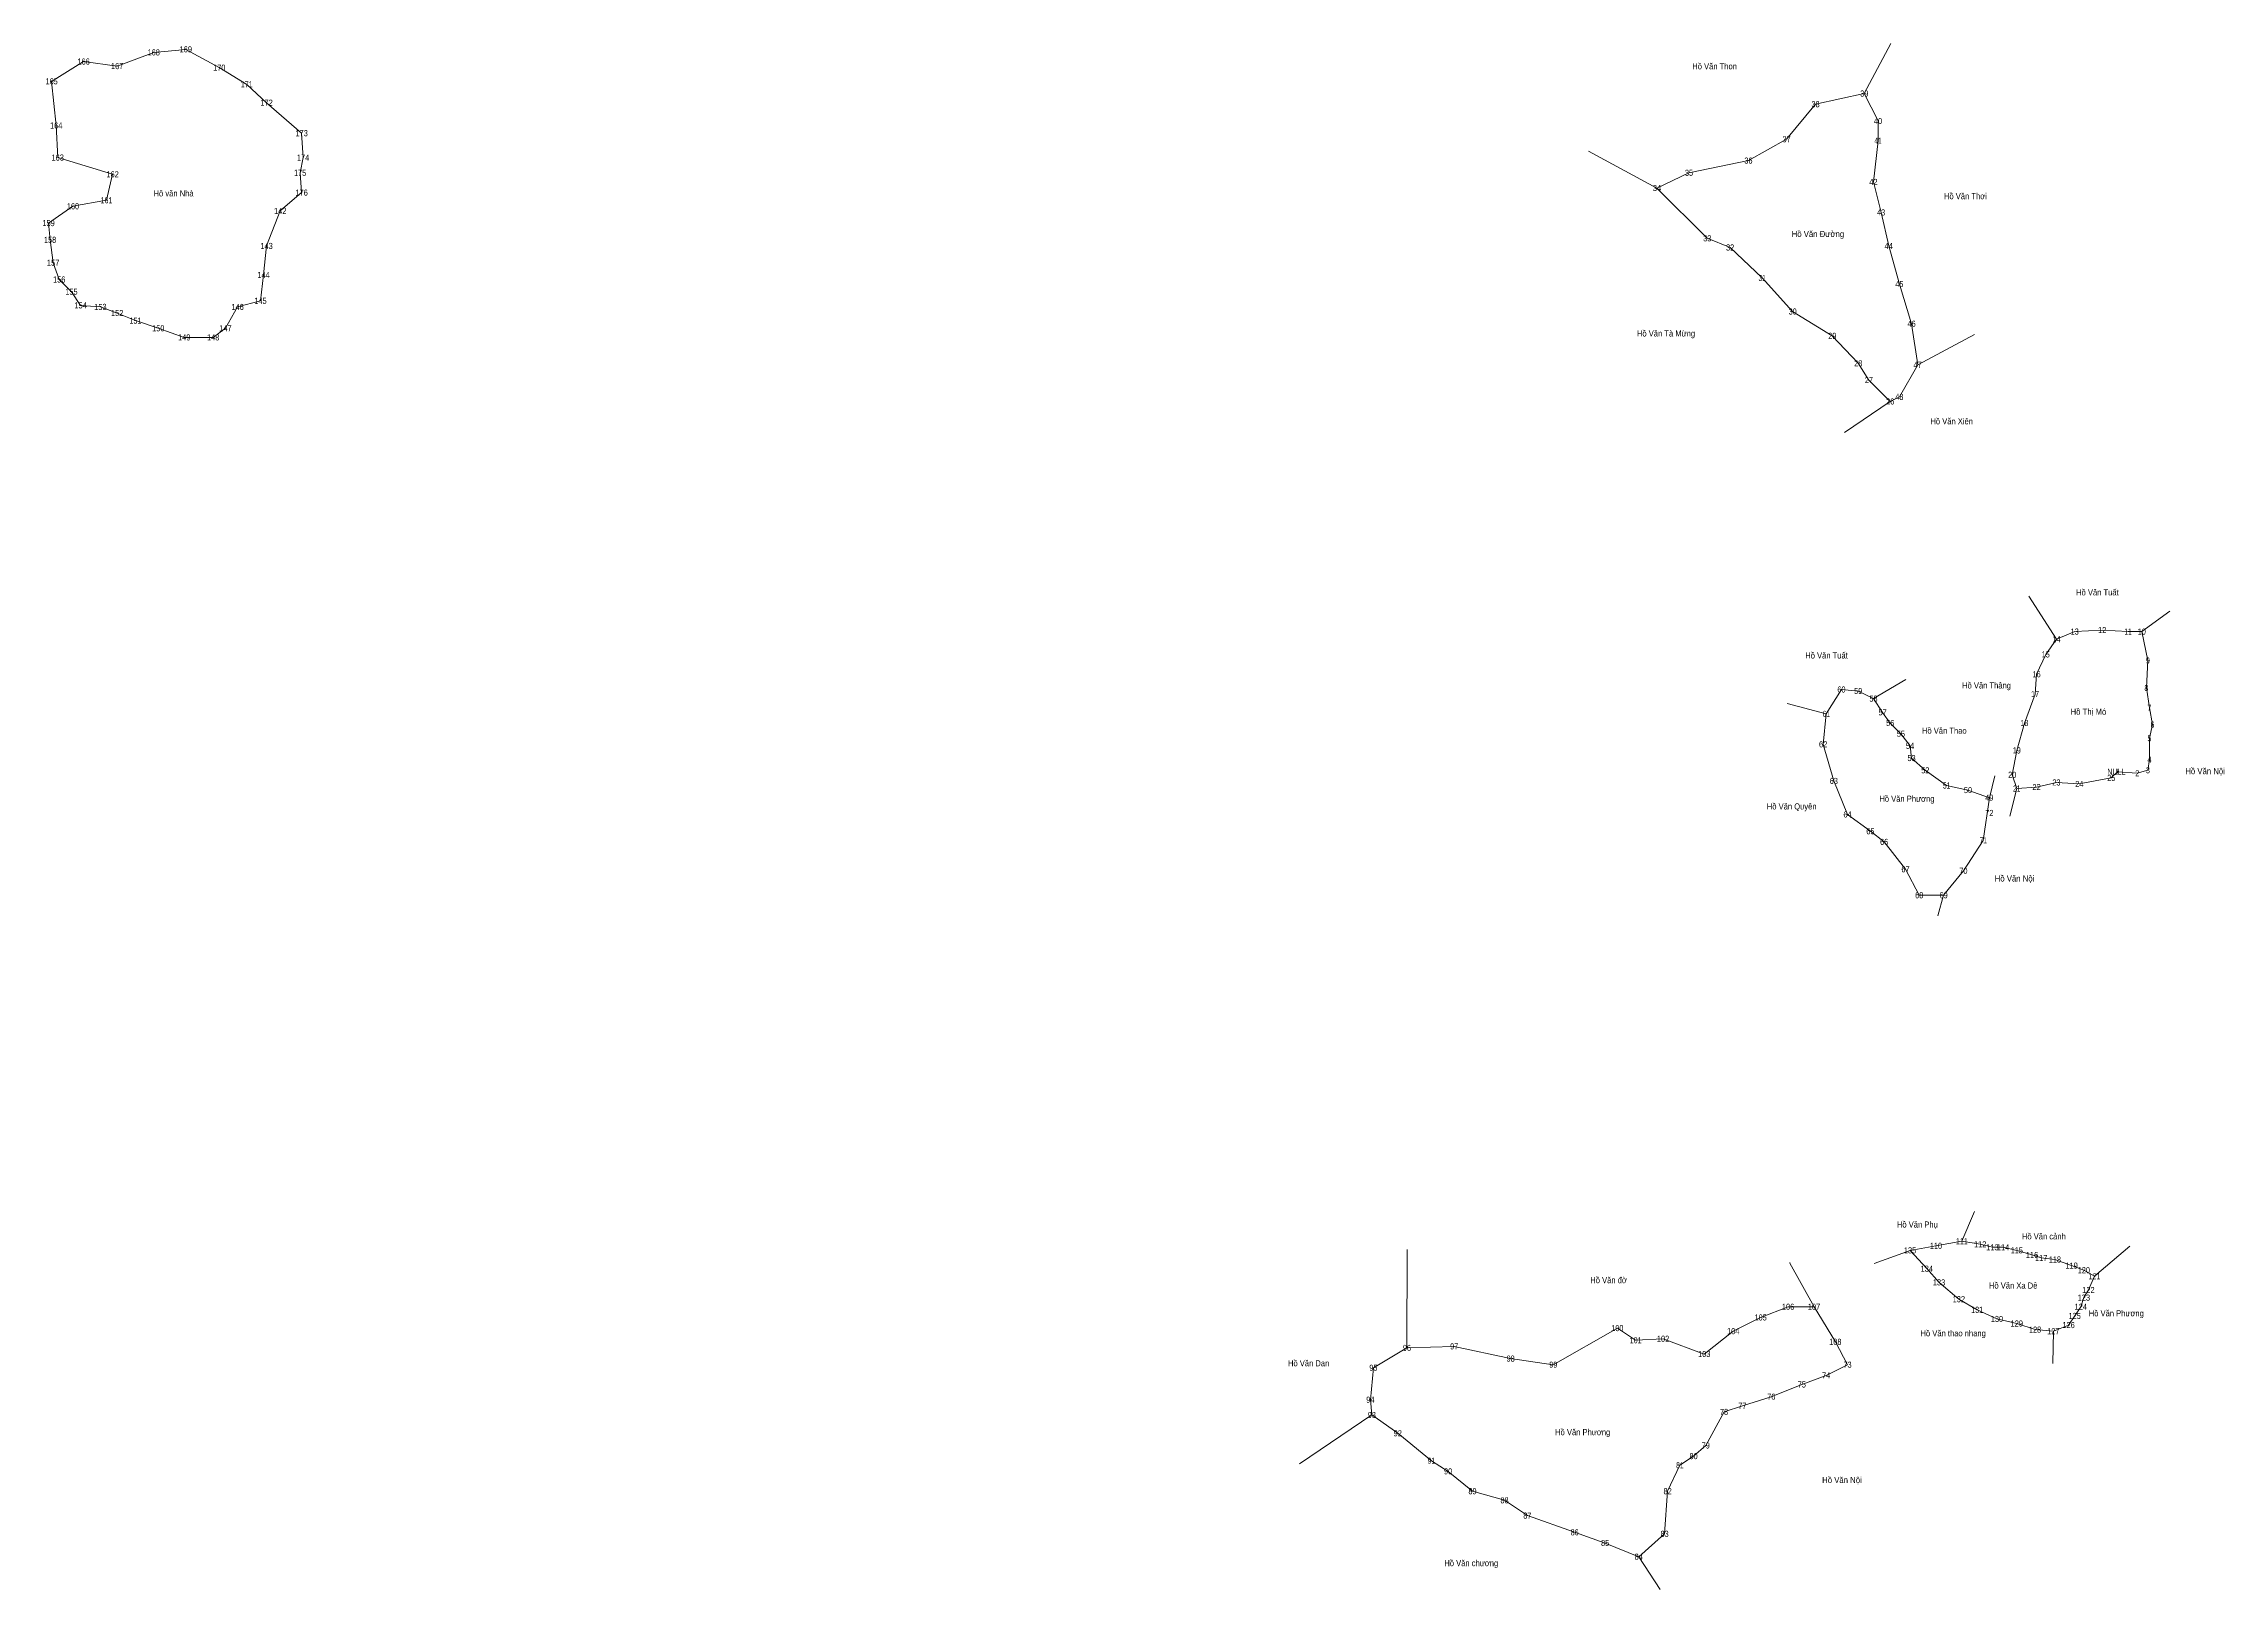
# Model space of a CAD drawing. Header units: metres. Extents: x 532224 to 533654, y 1854500 to 1855514.
import ezdxf
from ezdxf.enums import TextEntityAlignment as Align

# ---------------------------------------------------------------- set-up
doc = ezdxf.new("R2010")
doc.units = ezdxf.units.M
doc.header["$LTSCALE"] = 1.6
doc.layers.add('10', color=7, linetype='Continuous', lineweight=13)
doc.layers.add('12', color=7, linetype='Continuous')

msp = doc.modelspace()

# ---------------------------------------------------------------- hatches: boundary and pattern name
at = {"layer": '10'}
msp.add_hatch(color=256, dxfattribs=at).paths.add_polyline_path([(533584, 1855035.925, 1), (533584, 1855036.075, 1)])

# ---------------------------------------------------------------- linework, layer by layer
for p, q in [((533418, 1855481), (533435.36, 1855513.76)), ((533282, 1855419), (533237.11, 1855443.21)), ((533453, 1855303), (533490.27, 1855322.81)), ((533435, 1855279), (533405.07, 1855258.63)), ((533544, 1855123), (533525.8, 1855151.22)), ((533600, 1855128), (533618.41, 1855141.39)), ((533424, 1855084), (533445.28, 1855096.63)), ((533393, 1855074), (533367.34, 1855080.76)), ((533500, 1855019), (533503.64, 1855033.31)), ((533518, 1855025), (533513.5, 1855006.84)), ((533583.69, 1855036), (533583.38, 1855036)), ((533584, 1855036.31), (533584, 1855036.62)), ((533584, 1855035.37), (533584, 1855035.69)), ((533584.62, 1855036), (533584.31, 1855036)), ((533470, 1854955), (533466.23, 1854941.51)), ((533482, 1854728), (533490.36, 1854747.58)), ((533569, 1854705), (533592.19, 1854724.8)), ((533118, 1854658), (533118.11, 1854722.66)), ((533448, 1854722), (533424.55, 1854713.41)), ((533542, 1854669), (533541.62, 1854647.84)), ((533095, 1854614), (533047.45, 1854581.85)), ((533270, 1854521), (533284.2, 1854499.56))]:
    msp.add_line(p, q, dxfattribs=at)
for points in [[(532393, 1855416), (532392, 1855429), (532394, 1855439), (532393, 1855455), (532370, 1855475), (532357, 1855487), (532339, 1855498), (532317, 1855510), (532296, 1855508), (532272, 1855499), (532250, 1855502), (532229, 1855489), (532232, 1855460), (532233, 1855439), (532269, 1855428), (532265, 1855411), (532243, 1855407), (532227, 1855396), (532228, 1855385), (532230, 1855370), (532234, 1855359), (532242, 1855351), (532248, 1855342), (532261, 1855341), (532272, 1855337), (532284, 1855332), (532299, 1855327), (532316, 1855321), (532335, 1855321), (532343, 1855327), (532351, 1855341), (532366, 1855345), (532368, 1855362), (532370, 1855381), (532379, 1855404)], [(533435, 1855279), (533441, 1855282), (533453, 1855303), (533449, 1855330), (533441, 1855356), (533434, 1855381), (533429, 1855403), (533424, 1855423), (533427, 1855450), (533427, 1855463), (533418, 1855481), (533386, 1855474), (533367, 1855451), (533342, 1855437), (533303, 1855429), (533282, 1855419), (533315, 1855386), (533330, 1855380), (533351, 1855360), (533371, 1855338), (533397, 1855322), (533414, 1855304), (533421, 1855293)], [(533584, 1855036), (533597, 1855035), (533604, 1855037), (533605, 1855044), (533605, 1855058), (533607, 1855067), (533605, 1855078), (533603, 1855091), (533604, 1855109), (533600, 1855128), (533591, 1855128), (533574, 1855129), (533556, 1855128), (533544, 1855123), (533537, 1855113), (533531, 1855100), (533530, 1855087), (533523, 1855068), (533518, 1855050), (533515, 1855034), (533518, 1855025), (533531, 1855026), (533544, 1855029), (533559, 1855028), (533580, 1855032)], [(533500, 1855019), (533486, 1855024), (533472, 1855027), (533458, 1855037), (533449, 1855045), (533448, 1855053), (533442, 1855061), (533435, 1855068), (533430, 1855075), (533424, 1855084), (533414, 1855089), (533403, 1855090), (533393, 1855074), (533391, 1855054), (533398, 1855030), (533407, 1855008), (533422, 1854997), (533431, 1854990), (533445, 1854972), (533454, 1854955), (533470, 1854955), (533483, 1854971), (533496, 1854991)], [(533465, 1854725), (533482, 1854728), (533494, 1854726), (533502, 1854724), (533509, 1854724), (533518, 1854722), (533528, 1854719), (533534, 1854717), (533543, 1854716), (533554, 1854712), (533562, 1854709), (533569, 1854705), (533565, 1854696), (533562, 1854691), (533560, 1854685), (533556, 1854679), (533552, 1854673), (533542, 1854669), (533530, 1854670), (533518, 1854674), (533505, 1854677), (533492, 1854683), (533480, 1854690), (533467, 1854701), (533459, 1854710), (533448, 1854722)], [(533407, 1854647), (533393, 1854640), (533377, 1854634), (533357, 1854626), (533338, 1854620), (533326, 1854616), (533314, 1854594), (533306, 1854587), (533297, 1854581), (533289, 1854564), (533287, 1854536), (533270, 1854521), (533248, 1854530), (533228, 1854537), (533197, 1854548), (533182, 1854558), (533161, 1854564), (533145, 1854577), (533134, 1854584), (533112, 1854602), (533095, 1854614), (533094, 1854624), (533096, 1854645), (533118, 1854658), (533149, 1854659), (533186, 1854651), (533214, 1854647), (533256, 1854671), (533268, 1854663), (533286, 1854664), (533313, 1854654), (533332, 1854669), (533350, 1854678), (533368, 1854685), (533385, 1854685), (533399, 1854662)]]:
    msp.add_lwpolyline(points, close=True, dxfattribs=at)
msp.add_lwpolyline([(533385, 1854685), (533369.23, 1854713.69), (533369.23, 1854714.04)], dxfattribs=at)
for radius in [0.312, 0.075]:
    msp.add_circle((533584, 1855036), radius, dxfattribs=at)

# ---------------------------------------------------------------- texts
for s, width, p in [('Hồ Văn Thon', 0.9, (533319.79, 1855496.89)), ('Hô văn Nhà', 0.9, (532309.005, 1855413.5)), ('Hồ Văn Thơi', 0.9, (533484.31, 1855411.66)), ('Hồ Văn Đường', 0.95, (533387.575, 1855386.87)), ('Hồ Văn Tà Mừng', 0.9, (533287.93, 1855321.6)), ('Hồ Văn Xiên', 0.9, (533475.305, 1855263.97)), ('Hồ Văn Tuất', 0.9, (533570.89, 1855151.73)), ('Hồ Văn Tuất', 0.9, (533393.22, 1855110.33)), ('Hồ Văn Thâng', 0.9, (533498.165, 1855090.66)), ('Hồ Thị Mó', 0.95, (533565, 1855073.41)), ('Hồ Văn Thao', 0.9, (533470.455, 1855060.98)), ('Hồ Văn Nội', 0.95, (533641.525, 1855034.43)), ('Hồ Văn Quyên', 0.9, (533370.36, 1855011.28)), ('Hồ Văn Phương', 0.9, (533445.955, 1855016.3)), ('Hồ Văn Nội', 0.95, (533516.535, 1854964)), ('Hồ Văn Phụ', 0.9, (533452.785, 1854736.95)), ('Hồ Văn cảnh', 0.9, (533535.755, 1854729.19)), ('Hồ Văn đờ', 0.9, (533250.25, 1854700.47)), ('Hồ Văn Xa Dê', 0.9, (533515.645, 1854696.92)), ('Hồ Văn Phương', 0.9, (533583.285, 1854678.72)), ('Hồ Văn thao nhang', 0.9, (533476.265, 1854665.61)), ('Hồ Văn Dan', 0.9, (533053.51, 1854645.94)), ('Hồ Văn Phương', 0.9, (533233.275, 1854600.73)), ('Hồ Văn Nội', 0.95, (533403.345, 1854569.33)), ('Hồ Văn chương', 0.9, (533160.195, 1854514.8))]:
    msp.add_text(s, height=4, dxfattribs=dict(at, width=width)).set_placement(p, align=Align.CENTER)
at = {"layer": '12'}
for s, width, p in [('169', 0.8, (532317, 1855508)), ('166', 0.8, (532250, 1855500)), ('167', 0.8, (532272, 1855497)), ('168', 0.75, (532296.005, 1855506)), ('170', 0.75, (532339.005, 1855496)), ('165', 0.75, (532229.005, 1855487)), ('171', 0.7, (532357, 1855485)), ('39', 0.75, (533417.995, 1855479)), ('172', 0.8, (532370, 1855473)), ('38', 0.75, (533386, 1855472)), ('164', 0.8, (532232, 1855458)), ('173', 0.8, (532393, 1855453)), ('40', 0.75, (533427, 1855461)), ('163', 0.8, (532233, 1855437)), ('174', 0.8, (532394, 1855437)), ('37', 0.75, (533366.995, 1855449)), ('41', 0.65, (533427.005, 1855448)), ('162', 0.8, (532269, 1855426)), ('175', 0.75, (532392.005, 1855427)), ('35', 0.75, (533303, 1855427)), ('36', 0.75, (533341.995, 1855435)), ('161', 0.7, (532265, 1855409)), ('176', 0.8, (532393, 1855414)), ('34', 0.8, (533281.995, 1855417)), ('42', 0.8, (533423.995, 1855421)), ('159', 0.8, (532227, 1855394)), ('160', 0.75, (532243.005, 1855405)), ('142', 0.8, (532379, 1855402)), ('43', 0.75, (533428.995, 1855401)), ('158', 0.75, (532228.005, 1855383)), ('143', 0.8, (532370, 1855379)), ('33', 0.75, (533314.995, 1855384)), ('44', 0.8, (533433.995, 1855379)), ('157', 0.8, (532230, 1855368)), ('32', 0.8, (533329.995, 1855378)), ('156', 0.8, (532234, 1855357)), ('144', 0.8, (532368, 1855360)), ('31', 0.65, (533351.005, 1855358)), ('45', 0.75, (533441, 1855354)), ('155', 0.75, (532242.005, 1855349)), ('154', 0.8, (532248, 1855340)), ('153', 0.8, (532261, 1855339)), ('146', 0.8, (532351, 1855339)), ('145', 0.75, (532366.005, 1855343)), ('30', 0.75, (533371, 1855336)), ('152', 0.8, (532272, 1855335)), ('151', 0.7, (532284, 1855330)), ('150', 0.75, (532299.005, 1855325)), ('147', 0.8, (532343, 1855325)), ('46', 0.75, (533448.995, 1855328)), ('149', 0.8, (532316, 1855319)), ('148', 0.75, (532335.005, 1855319)), ('29', 0.75, (533396.995, 1855320)), ('28', 0.75, (533414, 1855302)), ('47', 0.75, (533452.995, 1855301)), ('27', 0.75, (533420.995, 1855291)), ('48', 0.75, (533441, 1855280)), ('26', 0.75, (533434.995, 1855277)), ('14', 0.8, (533543.995, 1855121)), ('13', 0.75, (533555.995, 1855126)), ('12', 0.8, (533573.995, 1855127)), ('11', 0.65, (533591.005, 1855126)), ('10', 0.75, (533600, 1855126)), ('15', 0.75, (533537, 1855111)), ('9', 0.7, (533604.005, 1855107)), ('16', 0.75, (533530.995, 1855098)), ('60', 0.75, (533403, 1855088)), ('59', 0.75, (533413.995, 1855087)), ('58', 0.75, (533424, 1855082)), ('17', 0.75, (533529.995, 1855085)), ('8', 0.7, (533603, 1855089)), ('61', 0.65, (533393.005, 1855072)), ('57', 0.75, (533429.995, 1855073)), ('56', 0.75, (533434.995, 1855066)), ('18', 0.75, (533523, 1855066)), ('7', 0.7, (533605.005, 1855076)), ('6', 0.7, (533607.005, 1855065)), ('62', 0.8, (533390.995, 1855052)), ('55', 0.75, (533442, 1855059)), ('54', 0.8, (533447.995, 1855051)), ('5', 0.7, (533605, 1855056)), ('53', 0.75, (533448.995, 1855043)), ('19', 0.75, (533517.995, 1855048)), ('4', 0.75, (533605.005, 1855042)), ('63', 0.75, (533397.995, 1855028)), ('52', 0.8, (533457.995, 1855035)), ('51', 0.65, (533472.005, 1855025)), ('50', 0.75, (533486, 1855022)), ('20', 0.75, (533515, 1855032)), ('21', 0.65, (533518.005, 1855023)), ('22', 0.8, (533530.995, 1855024)), ('23', 0.75, (533543.995, 1855027)), ('24', 0.8, (533558.995, 1855026)), ('25', 0.75, (533580, 1855030)), ('NULL ', 0.7, (533584.005, 1855034)), ('1', 0.55, (533583.995, 1855034)), ('2', 0.75, (533597.005, 1855033)), ('3', 0.7, (533604.005, 1855035)), ('72', 0.8, (533499.995, 1855007)), ('49', 0.75, (533499.995, 1855017)), ('64', 0.8, (533406.995, 1855006)), ('65', 0.75, (533422, 1854995)), ('66', 0.75, (533430.995, 1854988)), ('71', 0.65, (533496.005, 1854989)), ('67', 0.75, (533444.995, 1854970)), ('70', 0.75, (533483, 1854969)), ('68', 0.75, (533454, 1854953)), ('69', 0.75, (533469.995, 1854953)), ('110', 0.75, (533465.005, 1854723)), ('111', 0.7, (533482, 1854726)), ('112', 0.8, (533494, 1854724)), ('113', 0.8, (533502, 1854722)), ('114', 0.8, (533509, 1854722)), ('135', 0.75, (533448.005, 1854720)), ('134', 0.8, (533459, 1854708)), ('115', 0.75, (533518.005, 1854720)), ('116', 0.8, (533528, 1854717)), ('117', 0.8, (533534, 1854715)), ('118', 0.75, (533543.005, 1854714)), ('119', 0.8, (533554, 1854710)), ('120', 0.75, (533562.005, 1854707)), ('133', 0.8, (533467, 1854699)), ('122', 0.8, (533565, 1854694)), ('121', 0.7, (533569, 1854703)), ('106', 0.8, (533368, 1854683)), ('107', 0.8, (533385, 1854683)), ('132', 0.8, (533480, 1854688)), ('131', 0.7, (533492, 1854681)), ('124', 0.8, (533560, 1854683)), ('123', 0.8, (533562, 1854689)), ('100', 0.75, (533256.005, 1854669)), ('104', 0.8, (533332, 1854667)), ('105', 0.75, (533350.005, 1854676)), ('130', 0.75, (533505.005, 1854675)), ('129', 0.8, (533518, 1854672)), ('128', 0.75, (533530.005, 1854668)), ('127', 0.8, (533542, 1854667)), ('126', 0.8, (533552, 1854671)), ('125', 0.75, (533556.005, 1854677)), ('96', 0.75, (533117.995, 1854656)), ('97', 0.75, (533148.995, 1854657)), ('98', 0.75, (533186, 1854649)), ('101', 0.7, (533268, 1854661)), ('102', 0.8, (533286, 1854662)), ('103', 0.8, (533313, 1854652)), ('108', 0.75, (533399.005, 1854660)), ('95', 0.75, (533096, 1854643)), ('99', 0.75, (533213.995, 1854645)), ('74', 0.8, (533392.995, 1854638)), ('73', 0.75, (533406.995, 1854645)), ('94', 0.8, (533093.995, 1854622)), ('76', 0.75, (533356.995, 1854624)), ('75', 0.75, (533377, 1854632)), ('93', 0.75, (533094.995, 1854612)), ('78', 0.75, (533326, 1854614)), ('77', 0.75, (533337.995, 1854618)), ('92', 0.8, (533111.995, 1854600)), ('79', 0.75, (533313.995, 1854592)), ('91', 0.65, (533134.005, 1854582)), ('81', 0.65, (533297.005, 1854579)), ('80', 0.75, (533306, 1854585)), ('90', 0.75, (533145, 1854575)), ('89', 0.75, (533160.995, 1854562)), ('88', 0.75, (533182, 1854556)), ('82', 0.8, (533288.995, 1854562)), ('87', 0.75, (533196.995, 1854546)), ('86', 0.75, (533227.995, 1854535)), ('85', 0.75, (533248, 1854528)), ('83', 0.75, (533286.995, 1854534)), ('84', 0.8, (533269.995, 1854519))]:
    msp.add_text(s, height=4, dxfattribs=dict(at, width=width)).set_placement(p, align=Align.CENTER)

doc.saveas('drawing.dxf')
